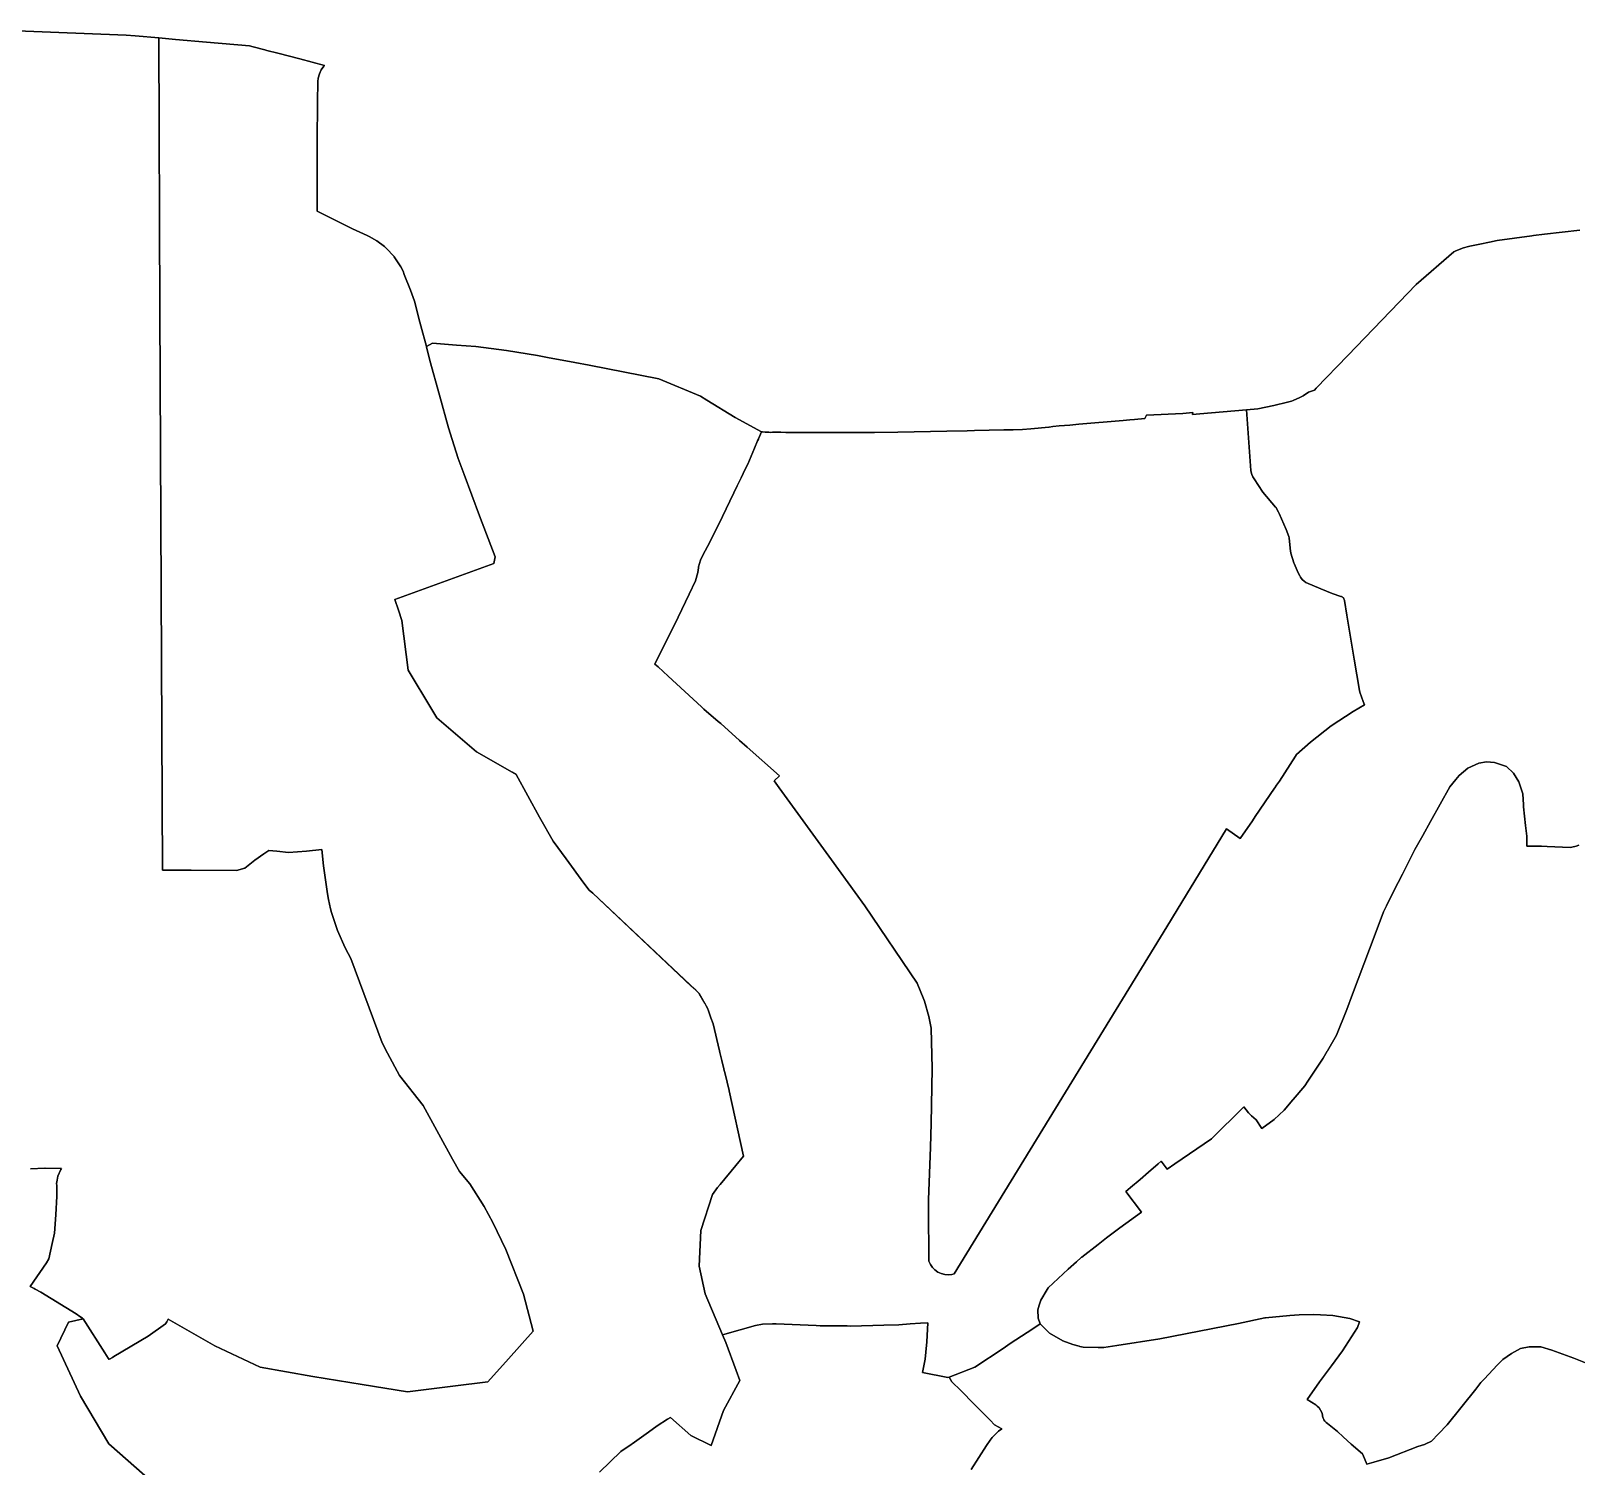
# Model space of a CAD drawing. Header units: inches. Extents: x 280195 to 293923, y 9098893 to 9120289.
# Drawn here: x 289662 to 290293, y 9113730 to 9114315 of the extents above; entities that cross this region are included whole.
import ezdxf

# ---------------------------------------------------------------- set-up
doc = ezdxf.new("R2010")
doc.units = ezdxf.units.IN
doc.header["$MEASUREMENT"] = 0
doc.layers.add('CIS', color=7, linetype='Continuous')

msp = doc.modelspace()

# ---------------------------------------------------------------- linework, layer by layer
at = {"layer": 'CIS'}
for points in [[(289656.6917, 9114315.3479), (289670.225, 9114314.8352), (289701.2111, 9114313.6613), (289704.7811, 9114313.3457), (289714.4473, 9114312.4912), (289714.9434, 9114201.2113), (289714.9434, 9114201.2113), (289715.9611, 9113972.9016), (289727.7136, 9113972.9056), (289746.2345, 9113972.641), (289749.6741, 9113973.6993), (289753.6428, 9113976.8742), (289757.347, 9113979.5202), (289759.4637, 9113980.8431), (289762.6386, 9113980.5785), (289767.4011, 9113980.0494), (289774.8096, 9113980.5785), (289781.0966, 9113981.2841), (289781.6708, 9113974.5666), (289783.2933, 9113963.1512), (289783.7182, 9113960.8631), (289784.5975, 9113957.0823), (289784.9603, 9113955.5222), (289787.3892, 9113948.1801), (289790.5846, 9113941.138), (289791.8469, 9113938.8132), (289792.9176, 9113936.752), (289805.7274, 9113902.3168), (289807.8358, 9113898.1653), (289812.7306, 9113889.037), (289822.4219, 9113876.8001), (289834.3737, 9113854.9404), (289837.2576, 9113849.9183), (289841.3851, 9113844.8383), (289847.3117, 9113835.6308), (289850.7755, 9113829.0191), (289856.2018, 9113818.0942), (289863.3455, 9113799.8379), (289867.3066, 9113784.6983), (289857.1693, 9113773.4401), (289848.729, 9113764.0665), (289834.5657, 9113762.311), (289815.9511, 9113760.0038), (289797.5652, 9113762.9507), (289777.3972, 9113766.1832), (289755.8071, 9113769.9932), (289737.3921, 9113778.6716), (289718.2693, 9113789.5781), (289718.1774, 9113789.3014), (289717.7964, 9113788.4843), (289717.2792, 9113787.7458), (289710.122, 9113782.6282), (289696.1538, 9113774.3111), (289695.5521, 9113773.953), (289694.4101, 9113773.2277), (289694.2356, 9113773.1169), (289693.8551, 9113773.7122), (289692.4915, 9113775.8457), (289683.586, 9113789.7799), (289683.315, 9113790.0149), (289682.2787, 9113790.7523), (289680.8156, 9113791.7933), (289666.365, 9113800.5702), (289663.9629, 9113801.8766), (289663.5923, 9113802.0781), (289661.9351, 9113802.9793), (289668.6426, 9113812.5924), (289669.6435, 9113814.2885), (289671.014, 9113820.4879), (289671.9571, 9113824.7542), (289672.4577, 9113832.1334), (289672.9062, 9113839.8072), (289672.8158, 9113844.1806), (289672.7891, 9113844.9321), (289672.9945, 9113846.3608), (289673.2175, 9113847.9117), (289674.468, 9113850.6501), (289674.733, 9113851.0428), (289674.4083, 9113851.0498), (289668.1473, 9113851.1843), (289668.0272, 9113851.1798), (289662.13, 9113850.9575)], [(290294.576, 9114234.0432), (290280.0342, 9114232.4201), (290275.6127, 9114231.8092), (290274.9298, 9114231.7148), (290260.8086, 9114229.7637), (290257.6439, 9114229.1117), (290253.65, 9114228.2888), (290249.6737, 9114227.4696), (290249.1334, 9114227.3315), (290247.1018, 9114226.8124), (290243.9177, 9114225.6234), (290243.139, 9114225.2546), (290227.7357, 9114211.8701), (290199.8095, 9114182.9108), (290186.8736, 9114169.4847), (290186.1771, 9114168.7619), (290183.8339, 9114167.9821), (290181.6464, 9114166.4504), (290180.2101, 9114165.7805), (290177.4631, 9114164.4996), (290176.8285, 9114164.2998), (290175.2384, 9114163.7991), (290169.6491, 9114162.4368), (290163.0353, 9114161.0467), (290158.412, 9114160.6655), (290139.3881, 9114159.0968), (290136.469, 9114158.8454), (290136.548, 9114159.6482), (290132.447, 9114159.2594), (290117.6385, 9114158.4785), (290117.0141, 9114157.17), (290112.702, 9114156.7986), (290110.7922, 9114156.6319), (290108.0562, 9114156.3932), (290090.0662, 9114154.8233), (290086.4146, 9114154.5046), (290081.9996, 9114154.1881), (290079.4687, 9114153.8996), (290077.8597, 9114153.6752), (290077.7551, 9114153.6655), (290070.4404, 9114152.987), (290067.0147, 9114152.6693), (290063.2886, 9114152.5905), (290059.4048, 9114152.5084), (290047.4665, 9114152.256), (290044.4191, 9114152.1917), (290036.156, 9114152.017), (290016.0869, 9114151.5927), (290006.6716, 9114151.3937), (290000.8468, 9114151.4112), (289995.2491, 9114151.4282), (289993.9349, 9114151.4322), (289989.7057, 9114151.445), (289970.4542, 9114151.503), (289968.4375, 9114151.5316), (289965.1391, 9114151.5783), (289965.0501, 9114151.5789), (289964.3489, 9114151.5176), (289963.5161, 9114151.5493), (289962.7918, 9114151.5771), (289962.0604, 9114151.605), (289960.952, 9114151.6611), (289960.4948, 9114151.6842), (289949.702, 9114157.5181), (289938.209, 9114164.6206), (289935.5733, 9114166.2494), (289918.5705, 9114173.3698), (289890.1402, 9114178.9445), (289884.2913, 9114180.0329), (289873.2085, 9114182.0951), (289869.0231, 9114182.8739), (289856.3908, 9114184.9188), (289843.9476, 9114186.5098), (289836.0051, 9114187.1167), (289826.2472, 9114187.8753), (289823.7348, 9114186.5012), (289823.7197, 9114186.493), (289821.4919, 9114195.0535), (289821.1041, 9114196.5435), (289818.8989, 9114205.0172), (289817.1733, 9114209.5107), (289814.7092, 9114215.9274), (289814.2022, 9114217.2477), (289813.2831, 9114219.0986), (289810.6246, 9114223.1678), (289810.53, 9114223.2886), (289807.3324, 9114226.7441), (289806.659, 9114227.3451), (289803.5057, 9114229.7226), (289800.3704, 9114231.4421), (289799.5428, 9114231.896), (289793.5652, 9114234.5981), (289779.1809, 9114241.7847), (289779.1171, 9114271.1191), (289779.3059, 9114285.2764), (289779.3284, 9114286.9599), (289779.4234, 9114294.0832), (289779.4225, 9114294.2217), (289779.47, 9114294.7651), (289779.5817, 9114296.0417), (289780.0546, 9114297.8065), (289780.8267, 9114299.4624), (289781.8746, 9114300.9589), (289782.1311, 9114301.2532), (289772.0093, 9114303.8907), (289763.1454, 9114306.2004), (289758.566, 9114307.3936), (289757.7215, 9114307.6137), (289752.9707, 9114308.8516), (289751.4937, 9114309.2162), (289734.0176, 9114310.7611), (289721.2911, 9114311.8862), (289714.4473, 9114312.4912), (289704.7811, 9114313.3457), (289701.2111, 9114313.6613), (289670.225, 9114314.8352), (289656.6917, 9114315.3479)], [(289715.6517, 9113719.861), (289694.1542, 9113738.7126), (289682.5787, 9113758.2256), (289672.9875, 9113778.7309), (289677.6178, 9113788.322), (289683.586, 9113789.7799), (289692.4915, 9113775.8457), (289693.8551, 9113773.7122), (289694.2356, 9113773.1169), (289694.4101, 9113773.2277), (289695.5521, 9113773.953), (289696.1538, 9113774.3111), (289710.122, 9113782.6282), (289717.2792, 9113787.7458), (289717.7964, 9113788.4843), (289718.1774, 9113789.3014), (289718.2693, 9113789.5781), (289737.3921, 9113778.6716), (289755.8071, 9113769.9932), (289777.3972, 9113766.1832), (289797.5652, 9113762.9507), (289815.9511, 9113760.0038), (289834.5657, 9113762.311), (289848.729, 9113764.0665), (289857.1693, 9113773.4401), (289867.3066, 9113784.6983), (289863.3455, 9113799.8379), (289856.2018, 9113818.0942), (289850.7755, 9113829.0191), (289847.3117, 9113835.6308), (289841.3851, 9113844.8383), (289837.2576, 9113849.9183), (289834.3737, 9113854.9404), (289822.4219, 9113876.8001), (289812.7306, 9113889.037), (289807.8358, 9113898.1653), (289805.7274, 9113902.3168), (289792.9176, 9113936.752), (289791.8469, 9113938.8132), (289790.5846, 9113941.138), (289787.3892, 9113948.1801), (289784.9603, 9113955.5222), (289784.5975, 9113957.0823), (289783.7182, 9113960.8631), (289783.2933, 9113963.1512), (289781.6708, 9113974.5666), (289781.0966, 9113981.2841), (289774.8096, 9113980.5785), (289767.4011, 9113980.0494), (289762.6386, 9113980.5785), (289759.4637, 9113980.8431), (289757.347, 9113979.5202), (289753.6428, 9113976.8742), (289749.6741, 9113973.6993), (289746.2345, 9113972.641), (289727.7136, 9113972.9056), (289715.9611, 9113972.9016), (289714.9434, 9114201.2113), (289714.4473, 9114312.4912), (289721.2911, 9114311.8862), (289734.0176, 9114310.7611), (289751.4937, 9114309.2162), (289752.9707, 9114308.8516), (289757.7215, 9114307.6137), (289758.566, 9114307.3936), (289763.1454, 9114306.2004), (289772.0093, 9114303.8907), (289782.1311, 9114301.2532), (289781.8746, 9114300.9589), (289780.8267, 9114299.4624), (289780.0546, 9114297.8065), (289779.5817, 9114296.0417), (289779.47, 9114294.7651), (289779.4225, 9114294.2217), (289779.4234, 9114294.0832), (289779.3284, 9114286.9599), (289779.3059, 9114285.2764), (289779.1171, 9114271.1191), (289779.1809, 9114241.7847), (289793.5652, 9114234.5981), (289799.5428, 9114231.896), (289800.3704, 9114231.4421), (289803.5057, 9114229.7226), (289806.659, 9114227.3451), (289807.3324, 9114226.7441), (289810.53, 9114223.2886), (289810.6246, 9114223.1678), (289813.2831, 9114219.0986), (289814.2022, 9114217.2477), (289814.7092, 9114215.9274), (289817.1733, 9114209.5107), (289818.8989, 9114205.0172), (289821.1041, 9114196.5435), (289821.4919, 9114195.0535), (289823.7197, 9114186.493), (289823.7348, 9114186.4351), (289825.1753, 9114180.8993), (289829.0612, 9114166.7429), (289832.7272, 9114153.3879), (289834.2495, 9114148.6073), (289836.7123, 9114140.8729), (289839.1695, 9114134.2632), (289845.4047, 9114117.4912), (289851.8256, 9114100.7444), (289851.8509, 9114100.6785), (289851.8256, 9114100.6782), (289851.221, 9114097.9833), (289810.9003, 9114083.2651), (289812.3002, 9114078.9705), (289813.6964, 9114074.6867), (289816.3422, 9114054.5122), (289825.8788, 9114038.4361), (289827.9177, 9114034.9991), (289844.1235, 9114021.1085), (289860.3435, 9114011.8417), (289869.9026, 9113994.4094), (289875.4596, 9113984.6183), (289875.4596, 9113984.6183), (289880.7469, 9113977.4503), (289888.031, 9113967.5753), (289890.1305, 9113964.729), (289891.6921, 9113963.4696), (289933.6547, 9113923.8267), (289935.0459, 9113922.5123), (289938.4357, 9113916.5315), (289938.8561, 9113915.3684), (289939.8827, 9113912.5281), (289940.7732, 9113910.0645), (289943.3948, 9113899.0568), (289943.5555, 9113898.3821), (289944.3116, 9113895.2072), (289945.1453, 9113891.7067), (289945.1692, 9113891.6065), (289945.6308, 9113889.6681), (289947.2386, 9113882.9172), (289947.2627, 9113882.8161), (289953.144, 9113856.0968), (289950.0484, 9113852.3705), (289943.5613, 9113844.533), (289942.6066, 9113843.2854), (289940.4947, 9113840.526), (289935.7842, 9113825.8491), (289934.9906, 9113811.2441), (289937.5305, 9113799.9728), (289944.6121, 9113783.1752), (289945.9995, 9113780.0257), (289950.092, 9113768.693), (289951.6028, 9113764.509), (289944.9918, 9113752.3477), (289939.9118, 9113738.0602), (289931.6568, 9113742.1876), (289923.2881, 9113749.5365), (289922.1294, 9113748.7855), (289917.9351, 9113746.067), (289914.4214, 9113743.5413), (289907.6786, 9113738.6943), (289907.2574, 9113738.4051), (289903.0936, 9113735.5457), (289894.316, 9113727.1206)], [(290294.138, 9113983.0378), (290292.959, 9113982.6917), (290291.275, 9113982.1973), (290290.5883, 9113982.1238), (290290.5178, 9113982.1163), (290281.1566, 9113982.5558), (290281.1504, 9113982.5561), (290278.8386, 9113982.6646), (290272.851, 9113982.6076), (290272.8477, 9113986.7264), (290272.3849, 9113991.0592), (290271.5732, 9113998.659), (290271.5639, 9113998.7455), (290271.4866, 9113999.4689), (290271.1988, 9114003.9347), (290269.6141, 9114008.8333), (290267.4529, 9114012.4356), (290264.5711, 9114015.1738), (290259.6717, 9114016.7605), (290256.3573, 9114017.05), (290253.3311, 9114016.4751), (290248.8637, 9114014.4603), (290245.2608, 9114011.4367), (290243.9666, 9114009.845), (290241.5135, 9114006.8285), (290233.5865, 9113992.7146), (290230.4524, 9113987.0384), (290227.2345, 9113981.2105), (290226.6683, 9113980.1849), (290222.0785, 9113971.1761), (290218.5969, 9113964.3425), (290215.6334, 9113958.3179), (290214.417, 9113955.8451), (290210.9855, 9113946.7124), (290201.7696, 9113922.1849), (290199.4427, 9113915.9918), (290195.1443, 9113905.5531), (290191.4907, 9113899.1737), (290191.3494, 9113898.927), (290189.7579, 9113896.1481), (290183.5627, 9113886.7047), (290182.3044, 9113884.7864), (290177.5234, 9113879.2236), (290177.3763, 9113879.0526), (290173.8077, 9113874.9001), (290169.7896, 9113871.1227), (290164.7861, 9113867.4478), (290162.3623, 9113870.9036), (290160.5405, 9113872.5895), (290159.2805, 9113873.8496), (290157.3424, 9113876.2088), (290155.6864, 9113874.5726), (290145.6323, 9113864.6384), (290144.2271, 9113863.25), (290129.2122, 9113853.0136), (290126.0677, 9113850.8699), (290124.4112, 9113853.0136), (290123.618, 9113854.0401), (290122.4193, 9113853.0136), (290118.4027, 9113849.574), (290115.0041, 9113846.6636), (290111.0623, 9113843.2881), (290109.1599, 9113841.6589), (290115.5912, 9113833.3218), (290106.769, 9113826.8541), (290101.3024, 9113822.8464), (290097.8593, 9113820.1383), (290091.2169, 9113814.9139), (290091.0135, 9113814.7339), (290089.0643, 9113813.0093), (290085.658, 9113809.9954), (290077.4783, 9113802.3795), (290077.118, 9113801.7733), (290074.4603, 9113797.3011), (290073.8469, 9113795.299), (290073.2688, 9113793.4124), (290073.4273, 9113789.9993), (290074.1757, 9113787.6409), (290071.2001, 9113785.7027), (290061.9992, 9113779.7094), (290059.074, 9113777.6075), (290047.5509, 9113770.0101), (290037.133, 9113765.9658), (290036.5709, 9113765.7476), (290026.2623, 9113767.8318), (290027.3341, 9113773.2201), (290027.6298, 9113776.1754), (290027.916, 9113780.3422), (290028.4521, 9113788.1481), (290025.4541, 9113787.9392), (290025.4211, 9113787.9369), (290021.1542, 9113787.6394), (290016.5561, 9113787.3189), (290010.3849, 9113787.1602), (289996.8005, 9113786.8108), (289995.4236, 9113786.8207), (289984.4769, 9113786.8984), (289982.7766, 9113786.9741), (289966.5371, 9113787.6966), (289966.3203, 9113787.7057), (289965.0059, 9113787.6553), (289960.9273, 9113787.499), (289958.0393, 9113787.0436), (289945.5469, 9113783.4874), (289944.6121, 9113783.1752), (289937.5305, 9113799.9728), (289934.9906, 9113811.2441), (289935.7842, 9113825.8491), (289940.4947, 9113840.526), (289942.6066, 9113843.2854), (289943.5613, 9113844.533), (289950.0484, 9113852.3705), (289953.144, 9113856.0968), (289947.2627, 9113882.8161), (289947.2386, 9113882.9172), (289945.6308, 9113889.6681), (289945.1692, 9113891.6065), (289945.1453, 9113891.7067), (289944.3116, 9113895.2072), (289943.5555, 9113898.3821), (289943.3948, 9113899.0568), (289940.7732, 9113910.0645), (289939.8827, 9113912.5281), (289938.8561, 9113915.3684), (289938.4357, 9113916.5315), (289937.3028, 9113918.5303), (289936.5018, 9113919.9436), (289935.0459, 9113922.5123), (289933.6547, 9113923.8267), (289931.855, 9113925.5269), (289891.6921, 9113963.4696), (289890.1305, 9113964.729), (289888.031, 9113967.5753), (289880.7469, 9113977.4503), (289875.4596, 9113984.6183), (289869.9026, 9113994.4094), (289860.3435, 9114011.8417), (289858.7095, 9114012.7752), (289844.1235, 9114021.1085), (289827.9177, 9114034.9991), (289825.8788, 9114038.4361), (289816.3422, 9114054.5122), (289813.6964, 9114074.6867), (289812.3002, 9114078.9705), (289810.9003, 9114083.2651), (289851.221, 9114097.9833), (289851.8256, 9114100.6782), (289851.8509, 9114100.6785), (289851.8256, 9114100.7444), (289845.4047, 9114117.4912), (289839.1695, 9114134.2632), (289836.7123, 9114140.8729), (289834.2495, 9114148.6073), (289832.7272, 9114153.3879), (289829.0612, 9114166.7429), (289825.1753, 9114180.8993), (289823.7348, 9114186.4351), (289823.7197, 9114186.493), (289823.7348, 9114186.5012), (289826.2472, 9114187.8753), (289836.0051, 9114187.1167), (289843.9476, 9114186.5098), (289856.3908, 9114184.9188), (289869.0231, 9114182.8739), (289873.2085, 9114182.0951), (289884.2913, 9114180.0329), (289890.1402, 9114178.9445), (289918.5705, 9114173.3698), (289935.5733, 9114166.2494), (289938.209, 9114164.6206), (289949.702, 9114157.5181), (289960.4948, 9114151.6842), (289960.0847, 9114150.726), (289959.3026, 9114148.899), (289959.25, 9114148.776), (289958.9248, 9114148.0164), (289957.6491, 9114145.0361), (289956.2343, 9114141.7309), (289954.8693, 9114138.5419), (289954.8255, 9114138.4396), (289953.0313, 9114134.732), (289952.1505, 9114132.9119), (289950.6197, 9114129.7485), (289949.1781, 9114126.7695), (289947.5398, 9114123.3839), (289944.5316, 9114117.1676), (289941.8335, 9114111.5921), (289938.4009, 9114104.8955), (289937.5013, 9114103.1404), (289935.9101, 9114100.0362), (289935.6161, 9114099.4145), (289934.8252, 9114096.5917), (289934.7818, 9114096.2312), (289934.7748, 9114096.1644), (289934.4858, 9114094.2675), (289933.5125, 9114090.8759), (289930.9485, 9114085.4956), (289926.4608, 9114076.0787), (289916.9345, 9114056.8703), (289918.2975, 9114055.8006), (289922.3536, 9114052.0588), (289936, 9114039.4702), (289937.0057, 9114038.5962), (289942.7833, 9114033.5755), (289943.8482, 9114032.6317), (289951.5684, 9114025.7901), (289954.6636, 9114023.0221), (289967.7824, 9114011.2904), (289965.6924, 9114009.2425), (289967.7684, 9114006.3837), (289989.0353, 9113977.0961), (289998.6955, 9113963.7926), (290002.7342, 9113958.2308), (290023.9841, 9113926.7478), (290026.808, 9113920.0656), (290027.0419, 9113919.3983), (290028.8518, 9113913.105), (290029.7626, 9113908.3862), (290030.1895, 9113891.8892), (290029.6933, 9113869.4766), (290029.4791, 9113859.7986), (290028.6261, 9113838.2431), (290028.6513, 9113834.0162), (290028.7684, 9113814.3509), (290028.7626, 9113813.3769), (290028.7973, 9113813.2796), (290029.4207, 9113811.9428), (290030.2666, 9113810.7346), (290031.3096, 9113809.6917), (290032.5178, 9113808.8456), (290033.8545, 9113808.2223), (290035.2792, 9113807.8405), (290036.7486, 9113807.712), (290038.2179, 9113807.8405), (290039.1815, 9113808.0693), (290125.8926, 9113949.7427), (290130.1181, 9113956.6817), (290150.2662, 9113989.7692), (290155.9353, 9113985.7867), (290160.8482, 9113992.9974), (290162.0195, 9113994.7166), (290169.9103, 9114006.2981), (290169.9686, 9114006.3838), (290170.7551, 9114007.538), (290171.8997, 9114009.1632), (290174.1397, 9114012.6253), (290178.4611, 9114019.3044), (290178.9211, 9114020.0753), (290184.6069, 9114025.1344), (290193.0501, 9114031.7194), (290201.9669, 9114037.6471), (290206.6375, 9114040.3818), (290206.019, 9114041.6459), (290204.7611, 9114045.5175), (290204.6298, 9114046.1937), (290202.3778, 9114059.0007), (290199.3646, 9114076.9728), (290198.4821, 9114082.8271), (290198.4652, 9114082.9411), (290198.3706, 9114083.294), (290198.2162, 9114083.6251), (290198.0067, 9114083.9243), (290197.7484, 9114084.1826), (290197.4492, 9114084.3921), (290197.2123, 9114084.5096), (290197.0491, 9114084.5703), (290196.9982, 9114084.5861), (290193.4195, 9114085.7973), (290188.8465, 9114087.6026), (290182.6705, 9114090.198), (290181.9367, 9114090.7283), (290181.1645, 9114091.5004), (290180.5383, 9114092.3948), (290180.2463, 9114092.9664), (290179.5022, 9114094.2015), (290177.8822, 9114097.9766), (290177.8798, 9114097.9842), (290177.7798, 9114098.2214), (290176.5531, 9114102.2656), (290176.2636, 9114104.1556), (290176.264, 9114104.2854), (290175.8482, 9114108.5073), (290175.7441, 9114109.0004), (290174.6374, 9114111.8114), (290171.7514, 9114118.4441), (290171.5902, 9114118.9477), (290170.4171, 9114120.9796), (290170.3662, 9114121.0395), (290165.1136, 9114127.1533), (290161.6449, 9114132.4974), (290161.6426, 9114132.5002), (290161.0445, 9114133.3544), (290160.6038, 9114134.2994), (290160.3338, 9114135.3066), (290160.2597, 9114135.9003), (290158.412, 9114160.6655), (290163.0353, 9114161.0467), (290169.6491, 9114162.4368), (290175.2384, 9114163.7991), (290176.8285, 9114164.2998), (290177.4631, 9114164.4996), (290180.2101, 9114165.7805), (290181.6464, 9114166.4504), (290183.8339, 9114167.9821), (290186.1771, 9114168.7619), (290186.8736, 9114169.4847), (290199.8095, 9114182.9108), (290227.7357, 9114211.8701), (290243.139, 9114225.2546), (290243.9177, 9114225.6234), (290247.1018, 9114226.8124), (290249.1334, 9114227.3315), (290249.6737, 9114227.4696), (290253.65, 9114228.2888), (290257.6439, 9114229.1117), (290260.8086, 9114229.7637), (290274.9298, 9114231.7148), (290275.6127, 9114231.8092), (290280.0342, 9114232.4201), (290294.576, 9114234.0432)], [(290298.8791, 9113771.0072), (290292.1382, 9113773.6769), (290283.1524, 9113776.9683), (290278.5472, 9113778.3198), (290273.8624, 9113778.322), (290270.2892, 9113777.6886), (290266.6364, 9113775.6266), (290263.1426, 9113773.0882), (290260.7604, 9113770.7874), (290255.5733, 9113765.208), (290255.2526, 9113764.863), (290254.1712, 9113763.6999), (290252.0036, 9113760.9927), (290240.4066, 9113746.5085), (290236.8677, 9113742.8284), (290233.9215, 9113739.7646), (290231.4164, 9113738.6216), (290231.1403, 9113738.4957), (290228.4406, 9113737.7032), (290216.6089, 9113733.0256), (290210.3956, 9113731.2451), (290207.5236, 9113730.4221), (290205.904, 9113734.363), (290205.7995, 9113734.6172), (290201.1319, 9113738.5985), (290197.9869, 9113741.5206), (290195.5592, 9113743.7259), (290191.5864, 9113746.9789), (290190.982, 9113747.4032), (290190.4524, 9113747.9327), (290190.0229, 9113748.5463), (290189.9905, 9113748.6033), (290189.7064, 9113749.2249), (290189.5126, 9113749.9482), (290189.4762, 9113750.1968), (290189.425, 9113750.5479), (290189.151, 9113751.5699), (290188.7038, 9113752.5288), (290188.0969, 9113753.3955), (290187.3489, 9113754.1436), (290186.7175, 9113754.6075), (290183.1771, 9113756.8717), (290188.2194, 9113764.0098), (290193.121, 9113770.5966), (290197.703, 9113776.6411), (290203.7032, 9113786.2679), (290204.5719, 9113788.5202), (290200.5764, 9113789.8142), (290193.6492, 9113791.0536), (290188.6166, 9113791.374), (290185.7325, 9113791.5575), (290179.9915, 9113791.3775), (290176.1006, 9113791.1412), (290166.1508, 9113790.1461), (290165.8916, 9113790.0899), (290155.2544, 9113787.7834), (290123.1432, 9113781.5322), (290105.5865, 9113778.7919), (290100.1867, 9113778.0805), (290097.8593, 9113778.088), (290091.777, 9113778.1077), (290090.3712, 9113778.4712), (290090.1018, 9113778.5408), (290087.561, 9113779.1978), (290083.4394, 9113780.7574), (290078.0134, 9113783.935), (290077.7767, 9113784.1635), (290074.1757, 9113787.6409), (290073.4273, 9113789.9993), (290073.2688, 9113793.4124), (290073.8469, 9113795.299), (290074.4603, 9113797.3011), (290077.118, 9113801.7733), (290077.4783, 9113802.3795), (290085.658, 9113809.9954), (290089.0643, 9113813.0093), (290091.0135, 9113814.7339), (290091.2169, 9113814.9139), (290097.8593, 9113820.1383), (290101.3024, 9113822.8464), (290106.769, 9113826.8541), (290115.5912, 9113833.3218), (290109.1599, 9113841.6589), (290111.0623, 9113843.2881), (290115.0041, 9113846.6636), (290118.4027, 9113849.574), (290122.4193, 9113853.0136), (290123.618, 9113854.0401), (290124.4112, 9113853.0136), (290126.0677, 9113850.8699), (290129.2122, 9113853.0136), (290144.2271, 9113863.25), (290145.6323, 9113864.6384), (290155.6864, 9113874.5726), (290157.3424, 9113876.2088), (290159.2805, 9113873.8496), (290160.5405, 9113872.5895), (290162.3623, 9113870.9036), (290164.7861, 9113867.4478), (290169.7896, 9113871.1227), (290173.8077, 9113874.9001), (290177.3763, 9113879.0526), (290177.5234, 9113879.2236), (290182.3044, 9113884.7864), (290183.5627, 9113886.7047), (290189.7579, 9113896.1481), (290191.3494, 9113898.927), (290191.4907, 9113899.1737), (290195.1443, 9113905.5531), (290199.4427, 9113915.9918), (290201.7696, 9113922.1849), (290210.9855, 9113946.7124), (290214.417, 9113955.8451), (290215.6334, 9113958.3179), (290218.5969, 9113964.3425), (290222.0785, 9113971.1761), (290226.6683, 9113980.1849), (290227.2345, 9113981.2105), (290230.4524, 9113987.0384), (290233.5865, 9113992.7146), (290241.5135, 9114006.8285), (290243.9666, 9114009.845), (290245.2608, 9114011.4367), (290248.8637, 9114014.4603), (290253.3311, 9114016.4751), (290256.3573, 9114017.05), (290259.6717, 9114016.7605), (290264.5711, 9114015.1738), (290267.4529, 9114012.4356), (290269.6141, 9114008.8333), (290271.1988, 9114003.9347), (290271.4866, 9113999.4689), (290271.5639, 9113998.7455), (290271.5732, 9113998.659), (290272.3849, 9113991.0592), (290272.8477, 9113986.7264), (290272.8477, 9113986.7264), (290272.851, 9113982.6076), (290278.8386, 9113982.6646), (290281.1504, 9113982.5561), (290281.1566, 9113982.5558), (290290.5178, 9113982.1163), (290290.5883, 9113982.1238), (290291.275, 9113982.1973), (290292.959, 9113982.6917), (290294.138, 9113983.0378)], [(289662.13, 9113850.9575), (289668.0272, 9113851.1798), (289668.1473, 9113851.1842), (289674.4083, 9113851.0497), (289674.733, 9113851.0428), (289674.468, 9113850.6501), (289673.2175, 9113847.9117), (289672.9945, 9113846.3608), (289672.7891, 9113844.932), (289672.8158, 9113844.1805), (289672.9062, 9113839.8072), (289672.4577, 9113832.1334), (289671.9571, 9113824.7542), (289671.9571, 9113824.7542), (289671.014, 9113820.4879), (289669.6435, 9113814.2885), (289668.6426, 9113812.5923), (289661.9351, 9113802.9793), (289663.5923, 9113802.0781), (289663.9629, 9113801.8766), (289666.365, 9113800.5701), (289680.8156, 9113791.7933), (289682.2787, 9113790.7523), (289683.315, 9113790.0149), (289683.586, 9113789.7799), (289677.6178, 9113788.322), (289672.9875, 9113778.7309), (289682.5787, 9113758.2255), (289694.1542, 9113738.7126), (289715.6517, 9113719.861)], [(289894.316, 9113727.1206), (289903.0936, 9113735.5457), (289907.2574, 9113738.4051), (289907.6786, 9113738.6943), (289914.4214, 9113743.5413), (289917.9351, 9113746.067), (289922.1294, 9113748.7855), (289923.2881, 9113749.5365), (289931.6568, 9113742.1876), (289939.9118, 9113738.0602), (289944.9918, 9113752.3477), (289951.6028, 9113764.509), (289950.092, 9113768.693), (289945.9995, 9113780.0257), (289944.6121, 9113783.1752), (289945.5469, 9113783.4874), (289958.0393, 9113787.0436), (289960.9273, 9113787.499), (289965.0059, 9113787.6553), (289966.3203, 9113787.7057), (289966.5371, 9113787.6966), (289982.7766, 9113786.9741), (289984.4769, 9113786.8984), (289995.4236, 9113786.8207), (289996.8005, 9113786.8108), (290010.3849, 9113787.1602), (290016.5561, 9113787.3189), (290021.1542, 9113787.6394), (290025.4211, 9113787.9369), (290025.4541, 9113787.9392), (290028.4521, 9113788.1481), (290028.4521, 9113788.1481), (290027.916, 9113780.3422), (290027.6298, 9113776.1754), (290027.3341, 9113773.2201), (290026.2623, 9113767.8318), (290036.5709, 9113765.7476), (290037.133, 9113765.9658), (290038.2163, 9113764.0894), (290041.7964, 9113760.4815), (290047.2951, 9113754.9402), (290051.7593, 9113750.4414), (290053.7963, 9113748.3886), (290055.5904, 9113746.5163), (290058.5568, 9113744.8093), (290057.2531, 9113743.8706), (290054.6615, 9113741.279), (290053.8505, 9113740.1694), (290052.2836, 9113738.0184), (290046.1183, 9113728.2845)], [(290046.1183, 9113728.2845), (290052.2836, 9113738.0184), (290053.8505, 9113740.1694), (290054.6615, 9113741.279), (290057.2531, 9113743.8706), (290058.5568, 9113744.8093), (290055.5904, 9113746.5163), (290053.7963, 9113748.3886), (290051.7593, 9113750.4414), (290047.2951, 9113754.9402), (290041.7964, 9113760.4815), (290038.2163, 9113764.0894), (290037.133, 9113765.9658), (290047.5509, 9113770.0101), (290059.074, 9113777.6075), (290061.9992, 9113779.7094), (290071.2001, 9113785.7027), (290074.1757, 9113787.6409), (290077.7767, 9113784.1635), (290078.0134, 9113783.935), (290083.4394, 9113780.7574), (290087.561, 9113779.1978), (290090.1018, 9113778.5408), (290090.3712, 9113778.4712), (290091.777, 9113778.1077), (290097.8593, 9113778.088), (290100.1867, 9113778.0805), (290105.5865, 9113778.7919), (290123.1432, 9113781.5322), (290155.2544, 9113787.7834), (290165.8916, 9113790.0899), (290166.1508, 9113790.1461), (290176.1006, 9113791.1412), (290179.9915, 9113791.3775), (290185.7325, 9113791.5575), (290188.6166, 9113791.374), (290193.6492, 9113791.0536), (290200.5764, 9113789.8142), (290204.5719, 9113788.5202), (290203.7032, 9113786.2679), (290203.7032, 9113786.2679), (290197.703, 9113776.6411), (290193.121, 9113770.5966), (290188.2194, 9113764.0098), (290183.1771, 9113756.8717), (290186.7175, 9113754.6075), (290187.3489, 9113754.1436), (290188.0969, 9113753.3955), (290188.7038, 9113752.5288), (290189.151, 9113751.5699), (290189.425, 9113750.5479), (290189.4762, 9113750.1968), (290189.5126, 9113749.9482), (290189.7064, 9113749.2249), (290189.9905, 9113748.6033), (290190.0229, 9113748.5463), (290190.4524, 9113747.9327), (290190.982, 9113747.4032), (290191.5864, 9113746.9789), (290195.5592, 9113743.7259), (290197.9869, 9113741.5206), (290201.1319, 9113738.5985), (290205.7995, 9113734.6172), (290205.904, 9113734.363), (290207.5236, 9113730.4221), (290210.3956, 9113731.2451), (290216.6089, 9113733.0256), (290228.4406, 9113737.7032), (290231.1403, 9113738.4957), (290231.4164, 9113738.6216), (290233.9215, 9113739.7646), (290236.8677, 9113742.8284), (290240.4066, 9113746.5085), (290252.0036, 9113760.9927), (290254.1712, 9113763.6999), (290255.2526, 9113764.863), (290255.5733, 9113765.208), (290260.7604, 9113770.7874), (290263.1426, 9113773.0882), (290266.6364, 9113775.6266), (290270.2892, 9113777.6886), (290273.8624, 9113778.322), (290278.5472, 9113778.3198), (290283.1524, 9113776.9683), (290292.1382, 9113773.6769), (290298.8791, 9113771.0072)]]:
    msp.add_lwpolyline(points, dxfattribs=at)
for points in [[(290158.412, 9114160.6655), (290160.2597, 9114135.9003), (290160.3338, 9114135.3066), (290160.6038, 9114134.2994), (290161.0445, 9114133.3544), (290161.6426, 9114132.5002), (290161.6449, 9114132.4974), (290165.1136, 9114127.1533), (290170.3662, 9114121.0395), (290170.4171, 9114120.9796), (290171.5902, 9114118.9477), (290171.7514, 9114118.4441), (290174.6374, 9114111.8114), (290175.7441, 9114109.0004), (290175.8482, 9114108.5073), (290176.264, 9114104.2854), (290176.2636, 9114104.1556), (290176.5531, 9114102.2656), (290177.7798, 9114098.2214), (290177.8798, 9114097.9842), (290177.8822, 9114097.9766), (290179.5022, 9114094.2015), (290180.2463, 9114092.9664), (290180.5383, 9114092.3948), (290181.1645, 9114091.5004), (290181.9367, 9114090.7283), (290182.6705, 9114090.198), (290188.8465, 9114087.6026), (290193.4195, 9114085.7973), (290196.9982, 9114084.5861), (290197.0491, 9114084.5703), (290197.2123, 9114084.5096), (290197.4492, 9114084.3921), (290197.7484, 9114084.1826), (290198.0067, 9114083.9243), (290198.2162, 9114083.6251), (290198.3706, 9114083.294), (290198.4652, 9114082.9411), (290198.4821, 9114082.8271), (290199.3646, 9114076.9728), (290202.3778, 9114059.0007), (290204.6298, 9114046.1937), (290204.7611, 9114045.5175), (290206.019, 9114041.6459), (290206.6375, 9114040.3818), (290201.9669, 9114037.6471), (290193.0501, 9114031.7194), (290184.6069, 9114025.1344), (290178.9211, 9114020.0753), (290178.4611, 9114019.3044), (290174.1397, 9114012.6253), (290171.8997, 9114009.1632), (290170.7551, 9114007.538), (290169.9686, 9114006.3838), (290169.9103, 9114006.2981), (290162.0195, 9113994.7166), (290160.8482, 9113992.9974), (290155.9353, 9113985.7867), (290150.2662, 9113989.7692), (290130.1181, 9113956.6817), (290125.8926, 9113949.7427), (290039.1815, 9113808.0693), (290038.2179, 9113807.8405), (290036.7486, 9113807.712), (290035.2792, 9113807.8405), (290033.8545, 9113808.2223), (290032.5178, 9113808.8456), (290031.3096, 9113809.6917), (290030.2666, 9113810.7346), (290029.4207, 9113811.9428), (290028.7973, 9113813.2796), (290028.7626, 9113813.3769), (290028.7684, 9113814.3509), (290028.6513, 9113834.0162), (290028.6261, 9113838.2431), (290029.4791, 9113859.7986), (290029.6933, 9113869.4766), (290030.1895, 9113891.8892), (290029.7626, 9113908.3862), (290028.8518, 9113913.105), (290027.0419, 9113919.3983), (290026.808, 9113920.0656), (290023.9841, 9113926.7478), (290002.7342, 9113958.2308), (289998.6955, 9113963.7926), (289989.0353, 9113977.0961), (289967.7684, 9114006.3837), (289965.6924, 9114009.2425), (289967.7824, 9114011.2904), (289954.6636, 9114023.0221), (289951.5684, 9114025.7901), (289943.8482, 9114032.6317), (289942.7833, 9114033.5755), (289937.0057, 9114038.5962), (289936, 9114039.4702), (289922.3536, 9114052.0588), (289918.2975, 9114055.8006), (289916.9345, 9114056.8703), (289926.4608, 9114076.0787), (289930.9485, 9114085.4956), (289933.5125, 9114090.8759), (289934.4858, 9114094.2675), (289934.7748, 9114096.1644), (289934.7818, 9114096.2312), (289934.8252, 9114096.5917), (289935.6161, 9114099.4145), (289935.9101, 9114100.0362), (289937.5013, 9114103.1404), (289938.4009, 9114104.8955), (289941.8335, 9114111.5921), (289944.5316, 9114117.1676), (289947.5398, 9114123.3839), (289949.1781, 9114126.7695), (289950.6197, 9114129.7485), (289952.1505, 9114132.9119), (289953.0313, 9114134.732), (289954.8255, 9114138.4396), (289954.8693, 9114138.5419), (289956.2343, 9114141.7309), (289957.6491, 9114145.0361), (289958.9248, 9114148.0164), (289958.9772, 9114148.0249), (289959.25, 9114148.776), (289959.3026, 9114148.899), (289960.0847, 9114150.726), (289960.4948, 9114151.6842), (289960.952, 9114151.6611), (289962.0604, 9114151.605), (289962.7918, 9114151.5771), (289963.5161, 9114151.5493), (289964.3489, 9114151.5176), (289965.0501, 9114151.5789), (289965.1391, 9114151.5783), (289968.4375, 9114151.5316), (289970.4542, 9114151.503), (289989.7057, 9114151.445), (289993.9349, 9114151.4322), (289995.2491, 9114151.4282), (290000.8468, 9114151.4112), (290006.6716, 9114151.3937), (290016.0869, 9114151.5927), (290036.156, 9114152.017), (290044.4191, 9114152.1917), (290047.4665, 9114152.256), (290059.4048, 9114152.5084), (290063.2886, 9114152.5905), (290067.0147, 9114152.6693), (290070.4404, 9114152.987), (290077.7551, 9114153.6655), (290077.8597, 9114153.6752), (290079.4687, 9114153.8996), (290081.9996, 9114154.1881), (290086.4146, 9114154.5046), (290090.0662, 9114154.8233), (290108.0562, 9114156.3932), (290110.7922, 9114156.6319), (290112.702, 9114156.7986), (290117.0141, 9114157.17), (290117.6385, 9114158.4785), (290132.447, 9114159.2594), (290136.548, 9114159.6482), (290136.469, 9114158.8454), (290139.3881, 9114159.0968), (290158.412, 9114160.6655)], [(289958.9772, 9114148.0249), (289958.9248, 9114148.0164), (289959.25, 9114148.776), (289958.9772, 9114148.0249)]]:
    msp.add_lwpolyline(points, close=True, dxfattribs=at)

doc.saveas('drawing.dxf')
